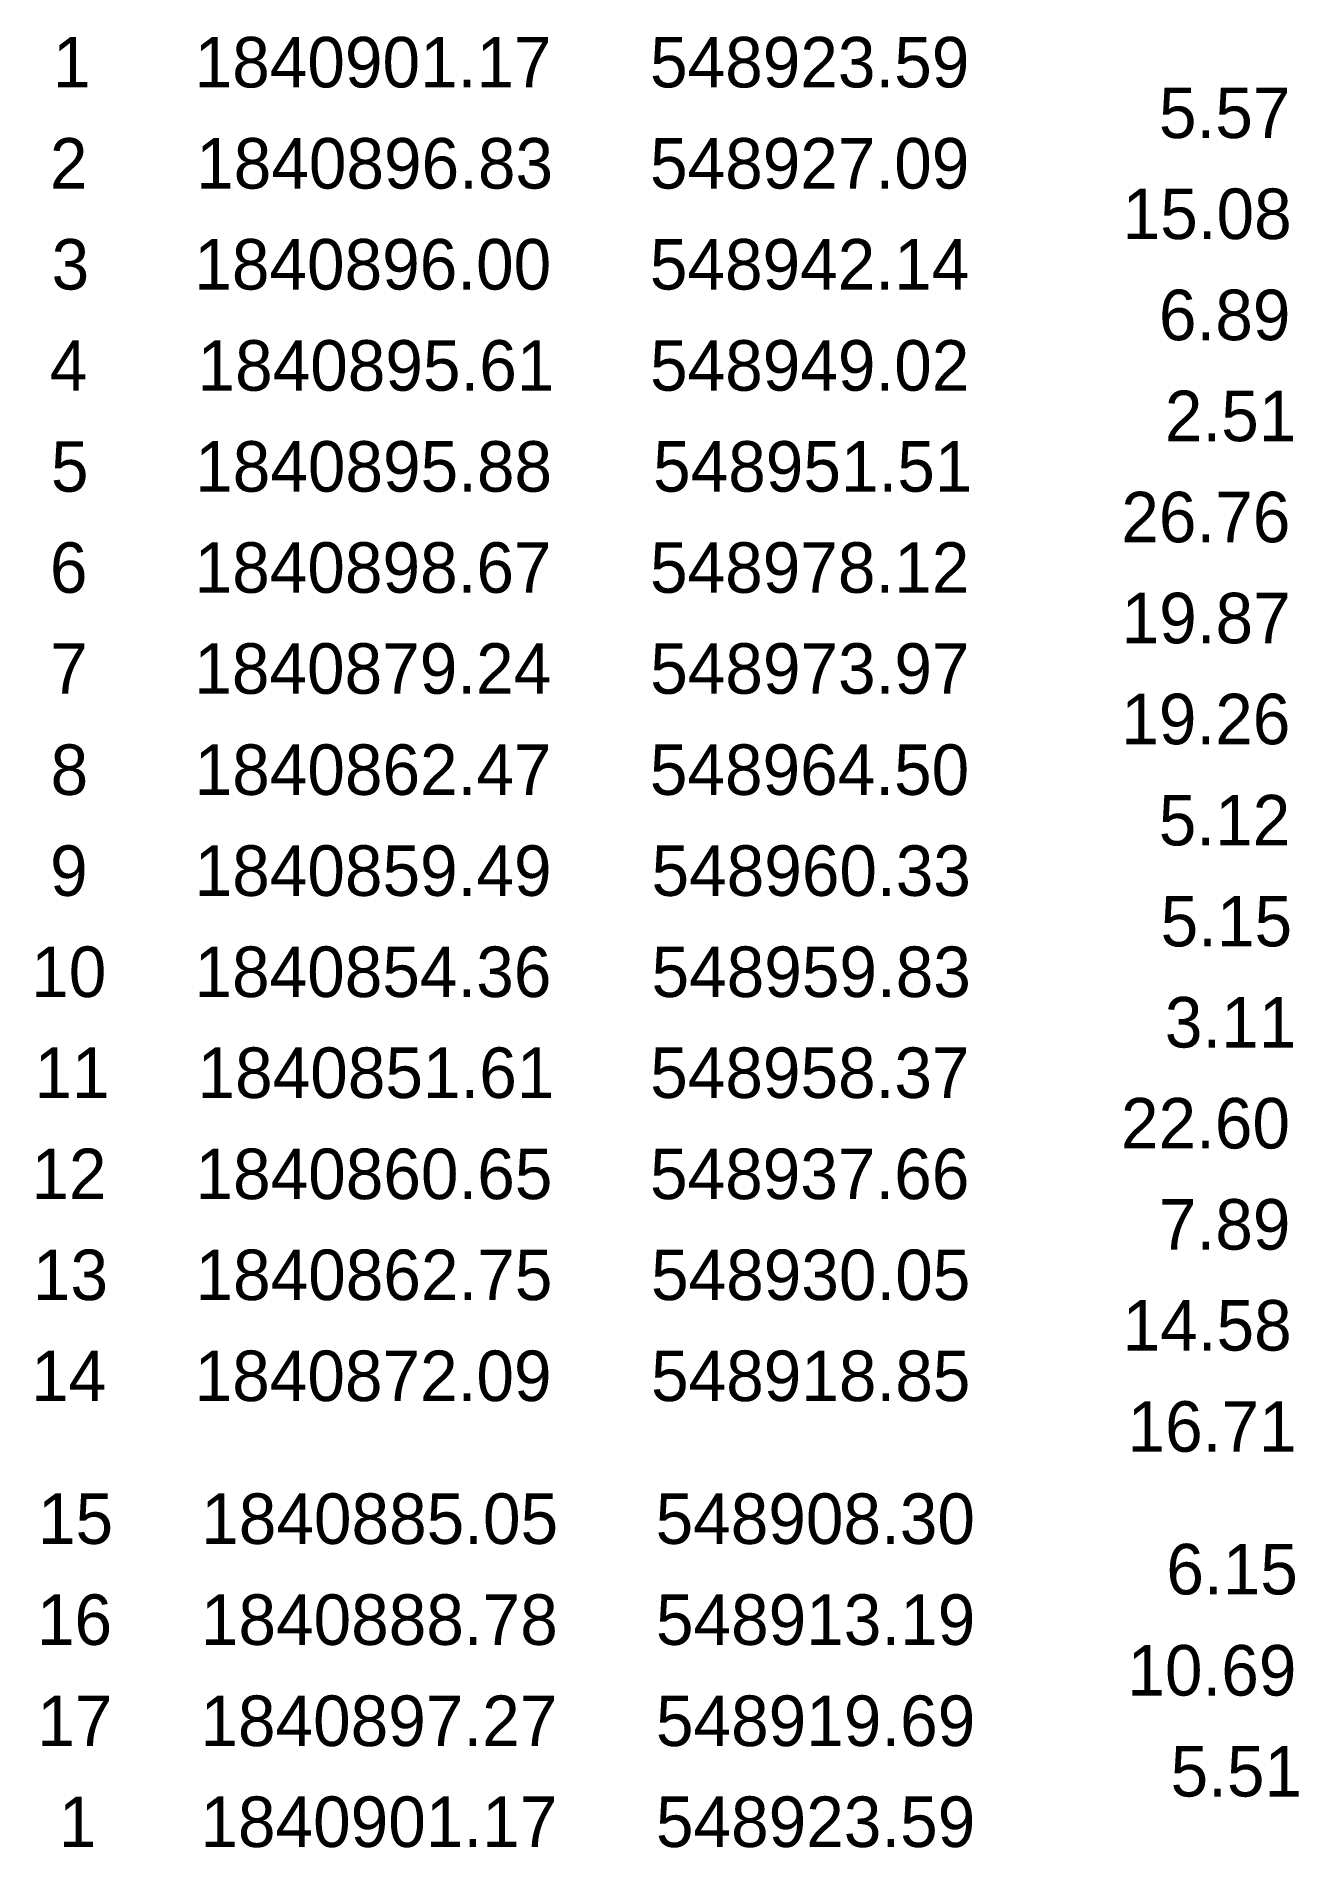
# Model space of a CAD drawing. Extents: x 548440 to 549043, y 1840789 to 1841014.
# Drawn here: x 548440.4 to 548515.2, y 1840790.8 to 1840898.1 of the extents above.
import ezdxf

# ---------------------------------------------------------------- set-up
doc = ezdxf.new("R2010")
doc.units = 0
doc.layers.add('Level 53', color=7, linetype='Continuous')

msp = doc.modelspace()

# ---------------------------------------------------------------- texts
at = {"layer": 'Level 53'}
for s, height, p in [('1', 2.99, (548441.43, 1840895.04)), ('1840901.17', 2.992, (548449.82, 1840895.04)), ('548923.59', 2.992, (548476.79, 1840895.04)), ('5.57', 2.992, (548506.93, 1840892.04)), ('2', 2.99, (548441.25, 1840889.05)), ('1840896.83', 2.992, (548449.91, 1840889.05)), ('548927.09', 2.992, (548476.79, 1840889.05)), ('15.08', 2.992, (548504.78, 1840886.06)), ('3', 2.99, (548441.35, 1840883.07)), ('1840896.00', 2.992, (548449.8, 1840883.07)), ('548942.14', 2.992, (548476.78, 1840883.07)), ('6.89', 2.992, (548506.93, 1840880.07)), ('4', 2.99, (548441.24, 1840877.08)), ('1840895.61', 2.992, (548449.99, 1840877.08)), ('548949.02', 2.992, (548476.79, 1840877.08)), ('2.51', 2.992, (548507.28, 1840874.09)), ('1840895.88', 2.992, (548449.85, 1840871.1)), ('548951.51', 2.992, (548476.97, 1840871.1)), ('5', 2.99, (548441.31, 1840871.1)), ('26.76', 2.992, (548504.7, 1840868.1)), ('6', 2.99, (548441.25, 1840865.11)), ('1840898.67', 2.992, (548449.82, 1840865.11)), ('548978.12', 2.992, (548476.79, 1840865.11)), ('19.87', 2.992, (548504.72, 1840862.12)), ('7', 2.99, (548441.26, 1840859.13)), ('1840879.24', 2.992, (548449.8, 1840859.13)), ('548973.97', 2.992, (548476.8, 1840859.13)), ('19.26', 2.992, (548504.7, 1840856.14)), ('8', 2.99, (548441.29, 1840853.14)), ('1840862.47', 2.992, (548449.82, 1840853.14)), ('548964.50', 2.992, (548476.78, 1840853.14)), ('5.12', 2.992, (548506.92, 1840850.15)), ('9', 2.99, (548441.26, 1840847.16)), ('1840859.49', 2.992, (548449.82, 1840847.16)), ('548960.33', 2.992, (548476.88, 1840847.16)), ('5.15', 2.992, (548507.03, 1840844.17)), ('10', 2.992, (548440.14, 1840841.17)), ('1840854.36', 2.992, (548449.81, 1840841.17)), ('548959.83', 2.992, (548476.88, 1840841.17)), ('3.11', 2.992, (548507.28, 1840838.18)), ('11', 2.992, (548440.33, 1840835.19)), ('1840851.61', 2.992, (548449.99, 1840835.19)), ('548958.37', 2.992, (548476.8, 1840835.19)), ('22.60', 2.992, (548504.68, 1840832.2)), ('12', 2.992, (548440.15, 1840829.2)), ('1840860.65', 2.992, (548449.87, 1840829.2)), ('548937.66', 2.992, (548476.79, 1840829.2)), ('7.89', 2.992, (548506.93, 1840826.21)), ('13', 2.992, (548440.24, 1840823.22)), ('1840862.75', 2.992, (548449.87, 1840823.22)), ('548930.05', 2.992, (548476.85, 1840823.22)), ('14.58', 2.992, (548504.78, 1840820.23)), ('14', 2.992, (548440.13, 1840817.24)), ('1840872.09', 2.992, (548449.82, 1840817.24)), ('548918.85', 2.992, (548476.85, 1840817.24)), ('16.71', 2.992, (548505.07, 1840814.24)), ('15', 2.992, (548440.54, 1840808.78)), ('1840885.05', 2.992, (548450.21, 1840808.78)), ('548908.30', 2.992, (548477.12, 1840808.78)), ('6.15', 2.992, (548507.37, 1840805.79)), ('16', 2.992, (548440.48, 1840802.8)), ('1840888.78', 2.992, (548450.19, 1840802.8)), ('548913.19', 2.992, (548477.14, 1840802.8)), ('10.69', 2.992, (548505.06, 1840799.8)), ('17', 2.992, (548440.5, 1840796.81)), ('1840897.27', 2.992, (548450.16, 1840796.81)), ('548919.69', 2.992, (548477.14, 1840796.81)), ('5.51', 2.992, (548507.62, 1840793.82)), ('1', 2.99, (548441.77, 1840790.83)), ('1840901.17', 2.992, (548450.16, 1840790.83)), ('548923.59', 2.992, (548477.14, 1840790.83))]:
    msp.add_text(s, height=height, dxfattribs=at).set_placement(p)

doc.saveas('drawing.dxf')
